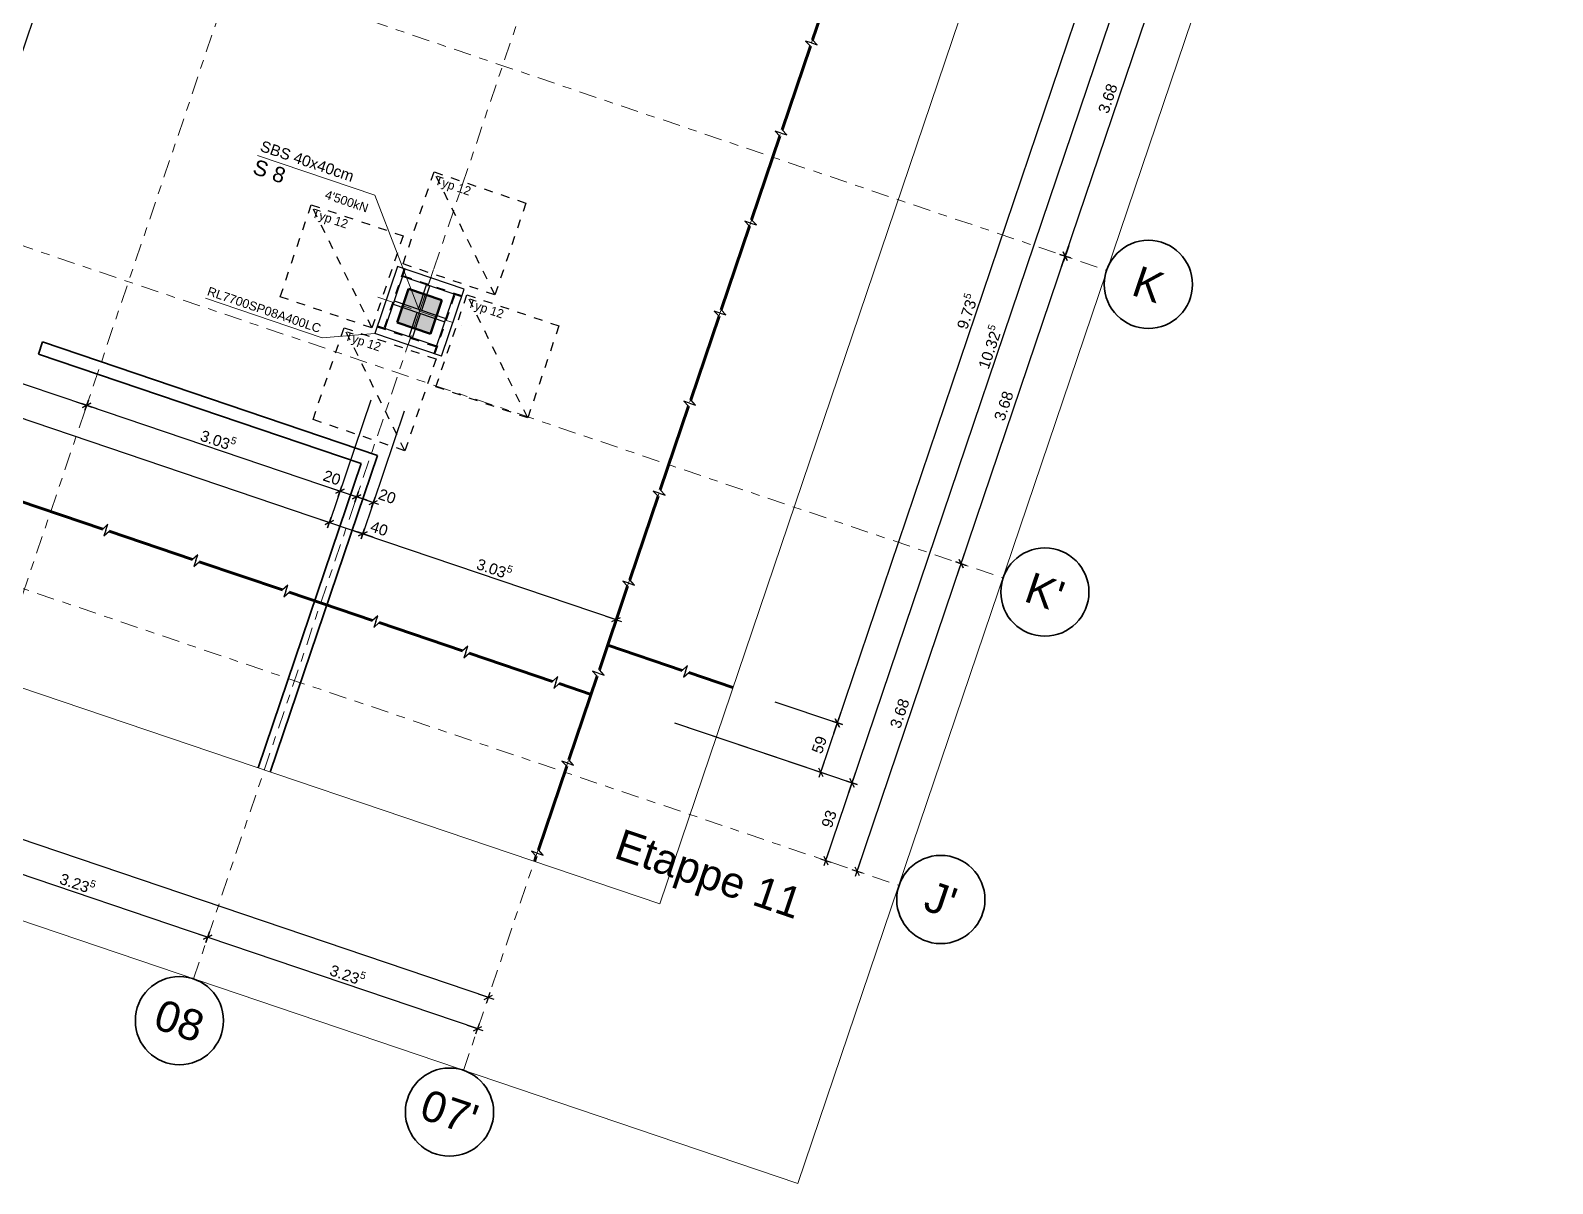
# Model space of a CAD drawing. Header units: metres. Extents: x 2661608 to 2661648.6, y 1209464.3 to 1209501.1.
# Drawn here: x 2661631.29 to 2661648.55, y 1209464.29 to 1209477.36 of the extents above; entities that cross this region are included whole.
import ezdxf

# ---------------------------------------------------------------- set-up
doc = ezdxf.new("R2010")
doc.units = ezdxf.units.M
doc.header["$PDMODE"] = 65
for name, pattern in [('AUSGEZOGEN', [0]), ('PHANTOM2_S8', [0.3, 0.2, -0.05, 0, -0.05]), ('VERDECKT2_S2', [0.025, 0, -0.025])]:
    doc.linetypes.add(name, pattern=pattern)
for name, color, linetype, lineweight in [('TB_639', 7, 'AUSGEZOGEN', 25), ('TB_641', 7, 'AUSGEZOGEN', 25), ('TB_643', 7, 'AUSGEZOGEN', 25), ('TB_645', 7, 'AUSGEZOGEN', 25), ('TB_649', 7, 'AUSGEZOGEN', 25), ('TB_650', 7, 'AUSGEZOGEN', 25)]:
    doc.layers.add(name, color=color, linetype=linetype, lineweight=lineweight)
doc.styles.add('ARIAL', font='arial.ttf')
doc.styles.add('MtXpl_Arial', font='arial.ttf')
doc.dimstyles.new('DIMSTYLE_3', dxfattribs={"dimtxt": 0.125, "dimasz": 0.125, "dimexe": 0, "dimexo": 0, "dimgap": 0.0625, "dimtad": 2, "dimdec": 3, "dimrnd": 0.005, "dimzin": 4, "dimdsep": 46, "dimtxsty": 'ARIAL', "dimblk1": 'ALL_ML_STRICH', "dimblk2": 'ALL_ML_STRICH', "dimsah": 1, "dimcen": 0, "dimclrd": 7, "dimclre": 7, "dimclrt": 7, "dimazin": 3, "dimtfac": 1, "dimtdec": 0, "dimtix": 1, "dimtmove": 2, "dimatfit": 3, "dimfxl": 0, "dimlwd": 0, "dimlwe": 25})
doc.dimstyles.new('DIMSTYLE_5', dxfattribs={"dimtxt": 0.125, "dimasz": 0.125, "dimexe": 0, "dimexo": 0, "dimgap": 0.0625, "dimtad": 2, "dimdec": 1, "dimlfac": 100, "dimrnd": 0.5, "dimzin": 4, "dimdsep": 46, "dimtxsty": 'ARIAL', "dimblk1": 'ALL_ML_STRICH', "dimblk2": 'ALL_ML_STRICH', "dimsah": 1, "dimcen": 0, "dimclrd": 7, "dimclre": 7, "dimclrt": 7, "dimazin": 3, "dimtfac": 1, "dimtdec": 0, "dimtix": 1, "dimtmove": 2, "dimatfit": 3, "dimfxl": 0, "dimtvp": 1.2, "dimlwd": 0, "dimlwe": 25})
doc.dimstyles.new('DIMSTYLE_7', dxfattribs={"dimtxt": 0.125, "dimasz": 0.125, "dimexe": 0, "dimexo": 0, "dimgap": 0.0625, "dimtad": 2, "dimrnd": 0.005, "dimzin": 4, "dimdsep": 46, "dimtxsty": 'ARIAL', "dimblk1": 'ALL_ML_STRICH', "dimblk2": 'ALL_ML_STRICH', "dimsah": 1, "dimcen": 0, "dimclrd": 7, "dimclre": 7, "dimclrt": 7, "dimazin": 3, "dimtfac": 1, "dimtdec": 0, "dimtix": 1, "dimtmove": 2, "dimatfit": 3, "dimfxl": 0, "dimlwd": 0, "dimlwe": 25})
doc.dimstyles.new('DIMSTYLE_9', dxfattribs={"dimtxt": 0.125, "dimasz": 0.125, "dimexe": 0, "dimexo": 0, "dimgap": 0.0625, "dimtad": 2, "dimdec": 1, "dimlfac": 100, "dimrnd": 0.5, "dimzin": 4, "dimdsep": 46, "dimtxsty": 'ARIAL', "dimblk1": 'ALL_ML_STRICH', "dimblk2": 'ALL_ML_STRICH', "dimsah": 1, "dimcen": 0, "dimclrd": 7, "dimclre": 7, "dimclrt": 7, "dimazin": 3, "dimtfac": 1, "dimtdec": 0, "dimtix": 1, "dimtmove": 2, "dimatfit": 3, "dimfxl": 0, "dimlwd": 0, "dimlwe": 25})

# ---------------------------------------------------------------- blocks, each defined once
blk = doc.blocks.new('COMPLEXOBJECT_1')
at = {"layer": 'TB_645', "color": 7, "linetype": 'VERDECKT2_S2', "lineweight": 25, "transparency": 33554687}
for p, q in [((2661635.514, 1209474.718), (2661635.866, 1209475.76)), ((2661635.866, 1209475.76), (2661636.908, 1209475.407)), ((2661636.556, 1209474.365), (2661635.866, 1209475.76)), ((2661634.121, 1209474.345), (2661634.473, 1209475.387)), ((2661634.473, 1209475.387), (2661635.515, 1209475.034)), ((2661635.162, 1209473.992), (2661634.473, 1209475.387)), ((2661636.908, 1209475.407), (2661636.556, 1209474.365)), ((2661635.515, 1209475.034), (2661635.162, 1209473.992)), ((2661635.526, 1209474.661), (2661635.297, 1209473.984)), ((2661636.182, 1209474.355), (2661635.505, 1209474.584)), ((2661636.556, 1209474.365), (2661635.514, 1209474.718)), ((2661635.162, 1209473.992), (2661634.121, 1209474.345)), ((2661635.876, 1209473.698), (2661636.105, 1209474.375)), ((2661635.887, 1209473.325), (2661636.239, 1209474.367)), ((2661636.239, 1209474.367), (2661637.281, 1209474.014)), ((2661636.928, 1209472.972), (2661636.239, 1209474.367)), ((2661634.493, 1209472.952), (2661634.846, 1209473.994)), ((2661634.846, 1209473.994), (2661635.888, 1209473.641)), ((2661635.535, 1209472.599), (2661634.846, 1209473.994)), ((2661635.219, 1209474.005), (2661635.897, 1209473.776)), ((2661637.281, 1209474.014), (2661636.928, 1209472.972)), ((2661635.888, 1209473.641), (2661635.535, 1209472.599)), ((2661636.928, 1209472.972), (2661635.887, 1209473.325)), ((2661635.535, 1209472.599), (2661634.493, 1209472.952))]:
    blk.add_line(p, q, dxfattribs=at)
at = {"layer": 'TB_645', "color": 7, "linetype": 'AUSGEZOGEN', "lineweight": 25, "transparency": 33554687}
for p, q in [((2661635.45, 1209474.687), (2661635.194, 1209473.929)), ((2661635.536, 1209474.658), (2661635.308, 1209473.985)), ((2661636.208, 1209474.43), (2661635.45, 1209474.687)), ((2661636.179, 1209474.345), (2661635.507, 1209474.573)), ((2661635.688, 1209474.205), (2661635.781, 1209474.48)), ((2661635.726, 1209474.192), (2661635.819, 1209474.467)), ((2661635.951, 1209473.673), (2661636.208, 1209474.43)), ((2661635.401, 1209474.26), (2661635.988, 1209474.061)), ((2661635.414, 1209474.298), (2661636.001, 1209474.099)), ((2661635.866, 1209473.701), (2661636.094, 1209474.374)), ((2661635.583, 1209473.892), (2661635.676, 1209474.167)), ((2661635.62, 1209473.88), (2661635.713, 1209474.154)), ((2661635.951, 1209473.673), (2661635.194, 1209473.929)), ((2661635.223, 1209474.014), (2661635.895, 1209473.787))]:
    blk.add_line(p, q, dxfattribs=at)
at = {"layer": 'TB_645', "color": 7, "linetype": 'AUSGEZOGEN', "lineweight": 18, "transparency": 33554687}
for p, q in [((2661633.272, 1209474.33), (2661634.597, 1209473.881)), ((2661634.597, 1209473.881), (2661635.194, 1209473.929))]:
    blk.add_line(p, q, dxfattribs=at)
at = {"layer": 'TB_645', "color": 7, "linetype": 'AUSGEZOGEN', "lineweight": 25, "transparency": 33554687, "char_height": 0.1, "attachment_point": 7, "style": 'ARIAL'}
for s, insert, width, rotation in [('\\W0.98;Typ 12', (2661635.857, 1209475.595), 0.47747, 341.2953), ('\\W0.98;Typ 12', (2661634.463, 1209475.222), 0.47747, 341.2953), ('\\W1.01;RL7700SP08A400LC', (2661633.284, 1209474.365), 1.39534, 341.2952), ('\\W0.98;Typ 12', (2661636.23, 1209474.202), 0.47747, 341.2953), ('\\W0.98;Typ 12', (2661634.836, 1209473.829), 0.47747, 341.2953)]:
    blk.add_mtext(s, dxfattribs=dict(at, insert=insert, width=width, rotation=rotation))
blk = doc.blocks.new('ALL_ML_STRICH')
at = {"color": 0, "linetype": 'ByBlock', "lineweight": -2}
for p, q in [((-1, 0), (0.5, 0)), ((-0.3, -0.3), (0.3, 0.3)), ((0, -0.5), (0, 0.5))]:
    blk.add_line(p, q, dxfattribs=at)
blk = doc.blocks.new('*D19')
at = {"layer": 'DEFPOINTS', "color": 7, "linetype": 'AUSGEZOGEN', "lineweight": 25, "transparency": 16777216}
for p in [(2661630.344, 1209468.439), (2661630.236, 1209468.122), (2661633.509, 1209467.707)]:
    blk.add_point(p, dxfattribs=at)
at = {"layer": 'TB_649', "color": 7, "linetype": 'AUSGEZOGEN', "lineweight": -2, "transparency": 16777216}
for p, q in [((2661630.236, 1209468.122), (2661630.236, 1209468.122)), ((2661630.236, 1209468.122), (2661633.299, 1209467.085)), ((2661633.299, 1209467.085), (2661633.299, 1209467.085))]:
    blk.add_line(p, q, dxfattribs=at)
at = {"layer": 'TB_649', "color": 7, "linetype": 'AUSGEZOGEN', "lineweight": 25, "transparency": 16777216, "xscale": 0.125, "yscale": 0.125, "zscale": 0.125}
for p, rotation in [((2661630.236, 1209468.122), 161.2952432351559), ((2661633.299, 1209467.085), 341.295243235156)]:
    blk.add_blockref('ALL_ML_STRICH', p, dxfattribs=dict(at, rotation=rotation))
at = {"layer": 'TB_649', "color": 7, "linetype": 'AUSGEZOGEN', "lineweight": 25, "transparency": 16777216, "insert": (2661631.825, 1209467.705), "char_height": 0.125, "width": 0.625, "attachment_point": 5, "rotation": 341.2952, "style": 'ARIAL'}
blk.add_mtext('\\A1;{\\A1;{3.23\\H0.082500;\\S5^ ;}}', dxfattribs=at)
blk = doc.blocks.new('*D20')
at = {"layer": 'DEFPOINTS', "color": 7, "linetype": 'AUSGEZOGEN', "lineweight": 25, "transparency": 16777216}
for p in [(2661633.509, 1209467.707), (2661633.299, 1209467.085), (2661636.513, 1209466.496)]:
    blk.add_point(p, dxfattribs=at)
at = {"layer": 'TB_649', "color": 7, "linetype": 'AUSGEZOGEN', "lineweight": -2, "transparency": 16777216}
for p, q in [((2661633.299, 1209467.085), (2661633.299, 1209467.085)), ((2661633.299, 1209467.085), (2661636.361, 1209466.048)), ((2661636.361, 1209466.048), (2661636.361, 1209466.048))]:
    blk.add_line(p, q, dxfattribs=at)
at = {"layer": 'TB_649', "color": 7, "linetype": 'AUSGEZOGEN', "lineweight": 25, "transparency": 16777216, "xscale": 0.125, "yscale": 0.125, "zscale": 0.125}
for p, rotation in [((2661633.299, 1209467.085), 161.2952432351559), ((2661636.361, 1209466.048), 341.295243235156)]:
    blk.add_blockref('ALL_ML_STRICH', p, dxfattribs=dict(at, rotation=rotation))
at = {"layer": 'TB_649', "color": 7, "linetype": 'AUSGEZOGEN', "lineweight": 25, "transparency": 16777216, "insert": (2661634.888, 1209466.668), "char_height": 0.125, "width": 0.625, "attachment_point": 5, "rotation": 341.2952, "style": 'ARIAL'}
blk.add_mtext('\\A1;{\\A1;{3.23\\H0.082500;\\S5^ ;}}', dxfattribs=at)
blk = doc.blocks.new('*D22')
at = {"layer": 'DEFPOINTS', "color": 7, "linetype": 'AUSGEZOGEN', "lineweight": 25, "transparency": 16777216}
for p in [(2661612.629, 1209476.445), (2661612.032, 1209474.682), (2661637.18, 1209468.461)]:
    blk.add_point(p, dxfattribs=at)
at = {"layer": 'TB_649', "color": 7, "linetype": 'AUSGEZOGEN', "lineweight": -2, "transparency": 16777216}
for p, q in [((2661612.393, 1209475.747), (2661612.032, 1209474.682)), ((2661612.032, 1209474.682), (2661636.483, 1209466.403)), ((2661636.483, 1209466.403), (2661636.483, 1209466.403))]:
    blk.add_line(p, q, dxfattribs=at)
at = {"layer": 'TB_649', "color": 7, "linetype": 'AUSGEZOGEN', "lineweight": 25, "transparency": 16777216, "xscale": 0.125, "yscale": 0.125, "zscale": 0.125}
for p, rotation in [((2661612.032, 1209474.682), 161.2952431311741), ((2661636.483, 1209466.403), 341.2952431311741)]:
    blk.add_blockref('ALL_ML_STRICH', p, dxfattribs=dict(at, rotation=rotation))
at = {"layer": 'TB_649', "color": 7, "linetype": 'AUSGEZOGEN', "lineweight": 25, "transparency": 16777216, "insert": (2661624.31, 1209470.645), "char_height": 0.125, "width": 0.75, "attachment_point": 5, "rotation": 341.2952, "style": 'ARIAL'}
blk.add_mtext('\\A1;{\\A1;{25.81\\H0.082500;\\S5^ ;}}', dxfattribs=at)
blk = doc.blocks.new('*D30')
at = {"layer": 'DEFPOINTS', "color": 7, "linetype": 'AUSGEZOGEN', "lineweight": 25, "transparency": 16777216}
for p in [(2661626.638, 1209477.037), (2661625.991, 1209475.124), (2661631.907, 1209473.058)]:
    blk.add_point(p, dxfattribs=at)
at = {"layer": 'TB_649', "color": 7, "linetype": 'AUSGEZOGEN', "lineweight": -2, "transparency": 16777216}
for p, q in [((2661625.991, 1209475.124), (2661625.991, 1209475.124)), ((2661625.991, 1209475.124), (2661631.926, 1209473.114)), ((2661631.926, 1209473.114), (2661631.926, 1209473.114))]:
    blk.add_line(p, q, dxfattribs=at)
at = {"layer": 'TB_649', "color": 7, "linetype": 'AUSGEZOGEN', "lineweight": 25, "transparency": 16777216, "xscale": 0.125, "yscale": 0.125, "zscale": 0.125}
for p, rotation in [((2661625.991, 1209475.124), 161.2952432383827), ((2661631.926, 1209473.114), 341.2952432383828)]:
    blk.add_blockref('ALL_ML_STRICH', p, dxfattribs=dict(at, rotation=rotation))
at = {"layer": 'TB_649', "color": 7, "linetype": 'AUSGEZOGEN', "lineweight": 25, "transparency": 16777216, "insert": (2661629.016, 1209474.22), "char_height": 0.125, "width": 0.625, "attachment_point": 5, "rotation": 341.2952, "style": 'ARIAL'}
blk.add_mtext('\\A1;{\\A1;{6.26\\H0.082500;\\S5^ ;}}', dxfattribs=at)
blk = doc.blocks.new('*D31')
at = {"layer": 'DEFPOINTS', "color": 7, "linetype": 'AUSGEZOGEN', "lineweight": 25, "transparency": 16777216}
for p in [(2661635.447, 1209474.054), (2661631.907, 1209473.058), (2661631.926, 1209473.114)]:
    blk.add_point(p, dxfattribs=at)
at = {"layer": 'TB_649', "color": 7, "linetype": 'AUSGEZOGEN', "lineweight": -2, "transparency": 16777216}
for p, q in [((2661631.926, 1209473.114), (2661631.926, 1209473.114)), ((2661631.926, 1209473.114), (2661634.8, 1209472.141)), ((2661634.8, 1209472.141), (2661634.8, 1209472.141))]:
    blk.add_line(p, q, dxfattribs=at)
at = {"layer": 'TB_649', "color": 7, "linetype": 'AUSGEZOGEN', "lineweight": 25, "transparency": 16777216, "xscale": 0.125, "yscale": 0.125, "zscale": 0.125}
for p, rotation in [((2661631.926, 1209473.114), 161.2952432383827), ((2661634.8, 1209472.141), 341.2952432383828)]:
    blk.add_blockref('ALL_ML_STRICH', p, dxfattribs=dict(at, rotation=rotation))
at = {"layer": 'TB_649', "color": 7, "linetype": 'AUSGEZOGEN', "lineweight": 25, "transparency": 16777216, "insert": (2661633.42, 1209472.729), "char_height": 0.125, "width": 0.625, "attachment_point": 5, "rotation": 341.2952, "style": 'ARIAL'}
blk.add_mtext('\\A1;{\\A1;{3.03\\H0.082500;\\S5^ ;}}', dxfattribs=at)
blk = doc.blocks.new('*D32')
at = {"layer": 'DEFPOINTS', "color": 7, "linetype": 'AUSGEZOGEN', "lineweight": 25, "transparency": 16777216}
for p in [(2661635.447, 1209474.054), (2661635.271, 1209472.911), (2661634.8, 1209472.141)]:
    blk.add_point(p, dxfattribs=at)
at = {"layer": 'TB_649', "color": 7, "linetype": 'AUSGEZOGEN', "lineweight": -2, "transparency": 16777216}
for p, q in [((2661634.8, 1209472.141), (2661634.8, 1209472.141)), ((2661634.8, 1209472.141), (2661634.989, 1209472.077)), ((2661634.989, 1209472.077), (2661634.989, 1209472.077))]:
    blk.add_line(p, q, dxfattribs=at)
at = {"layer": 'TB_649', "color": 7, "linetype": 'AUSGEZOGEN', "lineweight": 25, "transparency": 16777216, "xscale": 0.125, "yscale": 0.125, "zscale": 0.125}
for p, rotation in [((2661634.8, 1209472.141), 161.2952432383827), ((2661634.989, 1209472.077), 341.2952432383828)]:
    blk.add_blockref('ALL_ML_STRICH', p, dxfattribs=dict(at, rotation=rotation))
at = {"layer": 'TB_649', "color": 7, "linetype": 'AUSGEZOGEN', "lineweight": 25, "transparency": 16777216, "insert": (2661634.708, 1209472.293), "char_height": 0.125, "width": 0.5, "attachment_point": 5, "rotation": 341.2952, "style": 'ARIAL'}
blk.add_mtext('\\A1;{\\A1;{20\\H0.082500;\\S^ ;}}', dxfattribs=at)
blk = doc.blocks.new('*D33')
at = {"layer": 'DEFPOINTS', "color": 7, "linetype": 'AUSGEZOGEN', "lineweight": 25, "transparency": 16777216}
for p in [(2661635.826, 1209473.926), (2661635.271, 1209472.911), (2661634.989, 1209472.077)]:
    blk.add_point(p, dxfattribs=at)
at = {"layer": 'TB_649', "color": 7, "linetype": 'AUSGEZOGEN', "lineweight": -2, "transparency": 16777216}
for p, q in [((2661634.989, 1209472.077), (2661634.989, 1209472.077)), ((2661634.989, 1209472.077), (2661635.178, 1209472.013)), ((2661635.178, 1209472.013), (2661635.178, 1209472.013))]:
    blk.add_line(p, q, dxfattribs=at)
at = {"layer": 'TB_649', "color": 7, "linetype": 'AUSGEZOGEN', "lineweight": 25, "transparency": 16777216, "xscale": 0.125, "yscale": 0.125, "zscale": 0.125}
for p, rotation in [((2661634.989, 1209472.077), 161.2952432383827), ((2661635.178, 1209472.013), 341.2952432383828)]:
    blk.add_blockref('ALL_ML_STRICH', p, dxfattribs=dict(at, rotation=rotation))
at = {"layer": 'TB_649', "color": 7, "linetype": 'AUSGEZOGEN', "lineweight": 25, "transparency": 16777216, "insert": (2661635.334, 1209472.082), "char_height": 0.125, "width": 0.5, "attachment_point": 5, "rotation": 341.2952, "style": 'ARIAL'}
blk.add_mtext('\\A1;{\\A1;{20\\H0.082500;\\S^ ;}}', dxfattribs=at)
blk = doc.blocks.new('*D68')
at = {"layer": 'DEFPOINTS', "color": 7, "linetype": 'AUSGEZOGEN', "lineweight": 25, "transparency": 16777216}
for p in [(2661641.128, 1209471.561), (2661640.663, 1209467.833), (2661640.672, 1209467.83)]:
    blk.add_point(p, dxfattribs=at)
at = {"layer": 'TB_649', "color": 7, "linetype": 'AUSGEZOGEN', "lineweight": -2, "transparency": 16777216}
for p, q in [((2661640.663, 1209467.833), (2661641.843, 1209471.319)), ((2661641.843, 1209471.319), (2661641.843, 1209471.319)), ((2661640.663, 1209467.833), (2661640.663, 1209467.833))]:
    blk.add_line(p, q, dxfattribs=at)
at = {"layer": 'TB_649', "color": 7, "linetype": 'AUSGEZOGEN', "lineweight": 25, "transparency": 16777216, "xscale": 0.125, "yscale": 0.125, "zscale": 0.125}
for p, rotation in [((2661641.843, 1209471.319), 71.29524323076089), ((2661640.663, 1209467.833), 251.2952432307609)]:
    blk.add_blockref('ALL_ML_STRICH', p, dxfattribs=dict(at, rotation=rotation))
at = {"layer": 'TB_649', "color": 7, "linetype": 'AUSGEZOGEN', "lineweight": 25, "transparency": 16777216, "insert": (2661641.147, 1209469.621), "char_height": 0.125, "width": 0.5, "attachment_point": 5, "rotation": 71.2952, "style": 'ARIAL'}
blk.add_mtext('\\A1;{\\A1;{3.68\\H0.082500;\\S^ ;}}', dxfattribs=at)
blk = doc.blocks.new('*D69')
at = {"layer": 'DEFPOINTS', "color": 7, "linetype": 'AUSGEZOGEN', "lineweight": 25, "transparency": 16777216}
for p in [(2661642.688, 1209474.918), (2661641.128, 1209471.561), (2661641.843, 1209471.319)]:
    blk.add_point(p, dxfattribs=at)
at = {"layer": 'TB_649', "color": 7, "linetype": 'AUSGEZOGEN', "lineweight": -2, "transparency": 16777216}
for p, q in [((2661641.843, 1209471.319), (2661643.023, 1209474.805)), ((2661643.023, 1209474.805), (2661643.023, 1209474.805)), ((2661641.843, 1209471.319), (2661641.843, 1209471.319))]:
    blk.add_line(p, q, dxfattribs=at)
at = {"layer": 'TB_649', "color": 7, "linetype": 'AUSGEZOGEN', "lineweight": 25, "transparency": 16777216, "xscale": 0.125, "yscale": 0.125, "zscale": 0.125}
for p, rotation in [((2661643.023, 1209474.805), 71.29524323076089), ((2661641.843, 1209471.319), 251.2952432307609)]:
    blk.add_blockref('ALL_ML_STRICH', p, dxfattribs=dict(at, rotation=rotation))
at = {"layer": 'TB_649', "color": 7, "linetype": 'AUSGEZOGEN', "lineweight": 25, "transparency": 16777216, "insert": (2661642.327, 1209473.107), "char_height": 0.125, "width": 0.5, "attachment_point": 5, "rotation": 71.2952, "style": 'ARIAL'}
blk.add_mtext('\\A1;{\\A1;{3.68\\H0.082500;\\S^ ;}}', dxfattribs=at)
blk = doc.blocks.new('*D70')
at = {"layer": 'DEFPOINTS', "color": 7, "linetype": 'AUSGEZOGEN', "lineweight": 25, "transparency": 16777216}
for p in [(2661644.454, 1209478.205), (2661642.688, 1209474.918), (2661643.023, 1209474.805)]:
    blk.add_point(p, dxfattribs=at)
at = {"layer": 'TB_649', "color": 7, "linetype": 'AUSGEZOGEN', "lineweight": -2, "transparency": 16777216}
for p, q in [((2661643.023, 1209474.805), (2661644.203, 1209478.29)), ((2661644.203, 1209478.29), (2661644.203, 1209478.29)), ((2661643.023, 1209474.805), (2661643.023, 1209474.805))]:
    blk.add_line(p, q, dxfattribs=at)
at = {"layer": 'TB_649', "color": 7, "linetype": 'AUSGEZOGEN', "lineweight": 25, "transparency": 16777216, "xscale": 0.125, "yscale": 0.125, "zscale": 0.125}
for p, rotation in [((2661644.203, 1209478.29), 71.29524323076089), ((2661643.023, 1209474.805), 251.2952432307609)]:
    blk.add_blockref('ALL_ML_STRICH', p, dxfattribs=dict(at, rotation=rotation))
at = {"layer": 'TB_649', "color": 7, "linetype": 'AUSGEZOGEN', "lineweight": 25, "transparency": 16777216, "insert": (2661643.507, 1209476.593), "char_height": 0.125, "width": 0.5, "attachment_point": 5, "rotation": 71.2952, "style": 'ARIAL'}
blk.add_mtext('\\A1;{\\A1;{3.68\\H0.082500;\\S^ ;}}', dxfattribs=at)
blk = doc.blocks.new('*D74')
at = {"layer": 'DEFPOINTS', "color": 7, "linetype": 'AUSGEZOGEN', "lineweight": 25, "transparency": 16777216}
for p in [(2661637.646, 1209469.837), (2661637.863, 1209468.781), (2661640.308, 1209467.954)]:
    blk.add_point(p, dxfattribs=at)
at = {"layer": 'TB_649', "color": 7, "linetype": 'AUSGEZOGEN', "lineweight": -2, "transparency": 16777216}
for p, q in [((2661638.593, 1209469.516), (2661640.606, 1209468.834)), ((2661640.308, 1209467.954), (2661640.606, 1209468.834)), ((2661640.308, 1209467.954), (2661640.308, 1209467.954))]:
    blk.add_line(p, q, dxfattribs=at)
at = {"layer": 'TB_649', "color": 7, "linetype": 'AUSGEZOGEN', "lineweight": 25, "transparency": 16777216, "xscale": 0.125, "yscale": 0.125, "zscale": 0.125}
for p, rotation in [((2661640.606, 1209468.834), 71.29524324225345), ((2661640.308, 1209467.954), 251.2952432422534)]:
    blk.add_blockref('ALL_ML_STRICH', p, dxfattribs=dict(at, rotation=rotation))
at = {"layer": 'TB_649', "color": 7, "linetype": 'AUSGEZOGEN', "lineweight": 25, "transparency": 16777216, "insert": (2661640.346, 1209468.425), "char_height": 0.125, "width": 0.5, "attachment_point": 5, "rotation": 71.2952, "style": 'ARIAL'}
blk.add_mtext('\\A1;{\\A1;{93\\H0.082500;\\S^ ;}}', dxfattribs=at)
blk = doc.blocks.new('*D75')
at = {"layer": 'DEFPOINTS', "color": 7, "linetype": 'AUSGEZOGEN', "lineweight": 25, "transparency": 16777216}
for p in [(2661640.957, 1209479.616), (2661637.646, 1209469.837), (2661640.606, 1209468.834)]:
    blk.add_point(p, dxfattribs=at)
at = {"layer": 'TB_649', "color": 7, "linetype": 'AUSGEZOGEN', "lineweight": -2, "transparency": 16777216}
for p, q in [((2661641.904, 1209479.296), (2661643.917, 1209478.614)), ((2661640.606, 1209468.834), (2661643.917, 1209478.614)), ((2661638.593, 1209469.516), (2661640.606, 1209468.834))]:
    blk.add_line(p, q, dxfattribs=at)
at = {"layer": 'TB_649', "color": 7, "linetype": 'AUSGEZOGEN', "lineweight": 25, "transparency": 16777216, "xscale": 0.125, "yscale": 0.125, "zscale": 0.125}
for p, rotation in [((2661643.917, 1209478.614), 71.29524324225345), ((2661640.606, 1209468.834), 251.2952432422534)]:
    blk.add_blockref('ALL_ML_STRICH', p, dxfattribs=dict(at, rotation=rotation))
at = {"layer": 'TB_649', "color": 7, "linetype": 'AUSGEZOGEN', "lineweight": 25, "transparency": 16777216, "insert": (2661642.158, 1209473.777), "char_height": 0.125, "width": 0.75, "attachment_point": 5, "rotation": 71.2952, "style": 'ARIAL'}
blk.add_mtext('\\A1;{\\A1;{10.32\\H0.082500;\\S5^ ;}}', dxfattribs=at)
blk = doc.blocks.new('*D77')
at = {"layer": 'DEFPOINTS', "color": 7, "linetype": 'AUSGEZOGEN', "lineweight": 25, "transparency": 16777216}
for p in [(2661636.808, 1209470.12), (2661639.256, 1209469.914), (2661640.251, 1209468.955)]:
    blk.add_point(p, dxfattribs=at)
at = {"layer": 'TB_649', "color": 7, "linetype": 'AUSGEZOGEN', "lineweight": -2, "transparency": 16777216}
for p, q in [((2661639.729, 1209469.754), (2661640.44, 1209469.514)), ((2661638.593, 1209469.516), (2661640.251, 1209468.955)), ((2661640.251, 1209468.955), (2661640.44, 1209469.514))]:
    blk.add_line(p, q, dxfattribs=at)
at = {"layer": 'TB_649', "color": 7, "linetype": 'AUSGEZOGEN', "lineweight": 25, "transparency": 16777216, "xscale": 0.125, "yscale": 0.125, "zscale": 0.125}
for p, rotation in [((2661640.44, 1209469.514), 71.29524323168143), ((2661640.251, 1209468.955), 251.2952432316814)]:
    blk.add_blockref('ALL_ML_STRICH', p, dxfattribs=dict(at, rotation=rotation))
at = {"layer": 'TB_649', "color": 7, "linetype": 'AUSGEZOGEN', "lineweight": 25, "transparency": 16777216, "insert": (2661640.235, 1209469.265), "char_height": 0.125, "width": 0.5, "attachment_point": 5, "rotation": 71.2952, "style": 'ARIAL'}
blk.add_mtext('\\A1;{\\A1;{59\\H0.082500;\\S^ ;}}', dxfattribs=at)
blk = doc.blocks.new('*D78')
at = {"layer": 'DEFPOINTS', "color": 7, "linetype": 'AUSGEZOGEN', "lineweight": 25, "transparency": 16777216}
for p in [(2661640.957, 1209479.616), (2661639.256, 1209469.914), (2661640.44, 1209469.514)]:
    blk.add_point(p, dxfattribs=at)
at = {"layer": 'TB_649', "color": 7, "linetype": 'AUSGEZOGEN', "lineweight": -2, "transparency": 16777216}
for p, q in [((2661641.904, 1209479.296), (2661643.562, 1209478.734)), ((2661640.44, 1209469.514), (2661643.562, 1209478.734)), ((2661639.729, 1209469.754), (2661640.44, 1209469.514))]:
    blk.add_line(p, q, dxfattribs=at)
at = {"layer": 'TB_649', "color": 7, "linetype": 'AUSGEZOGEN', "lineweight": 25, "transparency": 16777216, "xscale": 0.125, "yscale": 0.125, "zscale": 0.125}
for p, rotation in [((2661643.562, 1209478.734), 71.29524323168143), ((2661640.44, 1209469.514), 251.2952432316814)]:
    blk.add_blockref('ALL_ML_STRICH', p, dxfattribs=dict(at, rotation=rotation))
at = {"layer": 'TB_649', "color": 7, "linetype": 'AUSGEZOGEN', "lineweight": 25, "transparency": 16777216, "insert": (2661641.899, 1209474.181), "char_height": 0.125, "width": 0.625, "attachment_point": 5, "rotation": 71.2952, "style": 'ARIAL'}
blk.add_mtext('\\A1;{\\A1;{9.73\\H0.082500;\\S5^ ;}}', dxfattribs=at)
blk = doc.blocks.new('*D124')
at = {"layer": 'DEFPOINTS', "color": 7, "linetype": 'AUSGEZOGEN', "lineweight": 25, "transparency": 16777216}
for p in [(2661630.933, 1209478.898), (2661626.767, 1209477.416), (2661630.475, 1209476.16)]:
    blk.add_point(p, dxfattribs=at)
at = {"layer": 'TB_649', "color": 7, "linetype": 'AUSGEZOGEN', "lineweight": -2, "transparency": 16777216}
for p, q in [((2661630.475, 1209476.16), (2661631.354, 1209478.755)), ((2661631.354, 1209478.755), (2661631.354, 1209478.755)), ((2661630.475, 1209476.16), (2661630.475, 1209476.16))]:
    blk.add_line(p, q, dxfattribs=at)
at = {"layer": 'TB_649', "color": 7, "linetype": 'AUSGEZOGEN', "lineweight": 25, "transparency": 16777216, "xscale": 0.125, "yscale": 0.125, "zscale": 0.125}
for p, rotation in [((2661631.354, 1209478.755), 71.2952432144279), ((2661630.475, 1209476.16), 251.2952432144279)]:
    blk.add_blockref('ALL_ML_STRICH', p, dxfattribs=dict(at, rotation=rotation))
at = {"layer": 'TB_649', "color": 7, "linetype": 'AUSGEZOGEN', "lineweight": 25, "transparency": 16777216, "insert": (2661630.811, 1209477.503), "char_height": 0.125, "width": 0.5, "attachment_point": 5, "rotation": 71.2952, "style": 'ARIAL'}
blk.add_mtext('\\A1;{\\A1;{2.74\\H0.082500;\\S^ ;}}', dxfattribs=at)
blk = doc.blocks.new('*D130')
at = {"layer": 'DEFPOINTS', "color": 7, "linetype": 'AUSGEZOGEN', "lineweight": 25, "transparency": 16777216}
for p in [(2661626.638, 1209477.037), (2661625.871, 1209474.769), (2661635.447, 1209474.054)]:
    blk.add_point(p, dxfattribs=at)
at = {"layer": 'TB_649', "color": 7, "linetype": 'AUSGEZOGEN', "lineweight": -2, "transparency": 16777216}
for p, q in [((2661626.339, 1209476.152), (2661625.871, 1209474.769)), ((2661625.871, 1209474.769), (2661634.679, 1209471.786)), ((2661635.149, 1209473.174), (2661634.679, 1209471.786))]:
    blk.add_line(p, q, dxfattribs=at)
at = {"layer": 'TB_649', "color": 7, "linetype": 'AUSGEZOGEN', "lineweight": 25, "transparency": 16777216, "xscale": 0.125, "yscale": 0.125, "zscale": 0.125}
for p, rotation in [((2661625.871, 1209474.769), 161.2952431311741), ((2661634.679, 1209471.786), 341.2952431311741)]:
    blk.add_blockref('ALL_ML_STRICH', p, dxfattribs=dict(at, rotation=rotation))
at = {"layer": 'TB_649', "color": 7, "linetype": 'AUSGEZOGEN', "lineweight": 25, "transparency": 16777216, "insert": (2661630.32, 1209473.383), "char_height": 0.125, "width": 0.5, "attachment_point": 5, "rotation": 341.2952, "style": 'ARIAL'}
blk.add_mtext('\\A1;{\\A1;{9.30\\H0.082500;\\S^ ;}}', dxfattribs=at)
blk = doc.blocks.new('*D131')
at = {"layer": 'DEFPOINTS', "color": 7, "linetype": 'AUSGEZOGEN', "lineweight": 25, "transparency": 16777216}
for p in [(2661635.447, 1209474.054), (2661635.826, 1209473.926), (2661634.679, 1209471.786)]:
    blk.add_point(p, dxfattribs=at)
at = {"layer": 'TB_649', "color": 7, "linetype": 'AUSGEZOGEN', "lineweight": -2, "transparency": 16777216}
for p, q in [((2661635.149, 1209473.174), (2661634.679, 1209471.786)), ((2661635.528, 1209473.046), (2661635.058, 1209471.658)), ((2661634.679, 1209471.786), (2661635.058, 1209471.658))]:
    blk.add_line(p, q, dxfattribs=at)
at = {"layer": 'TB_649', "color": 7, "linetype": 'AUSGEZOGEN', "lineweight": 25, "transparency": 16777216, "xscale": 0.125, "yscale": 0.125, "zscale": 0.125}
for p, rotation in [((2661634.679, 1209471.786), 161.2952431311741), ((2661635.058, 1209471.658), 341.2952431311741)]:
    blk.add_blockref('ALL_ML_STRICH', p, dxfattribs=dict(at, rotation=rotation))
at = {"layer": 'TB_649', "color": 7, "linetype": 'AUSGEZOGEN', "lineweight": 25, "transparency": 16777216, "insert": (2661635.244, 1209471.716), "char_height": 0.125, "width": 0.5, "attachment_point": 5, "rotation": 341.2952, "style": 'ARIAL'}
blk.add_mtext('\\A1;{\\A1;{40\\H0.082500;\\S^ ;}}', dxfattribs=at)
blk = doc.blocks.new('*D132')
at = {"layer": 'DEFPOINTS', "color": 7, "linetype": 'AUSGEZOGEN', "lineweight": 25, "transparency": 16777216}
for p in [(2661635.826, 1209473.926), (2661635.058, 1209471.658), (2661637.957, 1209470.76)]:
    blk.add_point(p, dxfattribs=at)
at = {"layer": 'TB_649', "color": 7, "linetype": 'AUSGEZOGEN', "lineweight": -2, "transparency": 16777216}
for p, q in [((2661635.528, 1209473.046), (2661635.058, 1209471.658)), ((2661635.058, 1209471.658), (2661637.931, 1209470.685)), ((2661637.931, 1209470.685), (2661637.931, 1209470.685))]:
    blk.add_line(p, q, dxfattribs=at)
at = {"layer": 'TB_649', "color": 7, "linetype": 'AUSGEZOGEN', "lineweight": 25, "transparency": 16777216, "xscale": 0.125, "yscale": 0.125, "zscale": 0.125}
for p, rotation in [((2661635.058, 1209471.658), 161.2952431311741), ((2661637.931, 1209470.685), 341.2952431311741)]:
    blk.add_blockref('ALL_ML_STRICH', p, dxfattribs=dict(at, rotation=rotation))
at = {"layer": 'TB_649', "color": 7, "linetype": 'AUSGEZOGEN', "lineweight": 25, "transparency": 16777216, "insert": (2661636.552, 1209471.273), "char_height": 0.125, "width": 0.625, "attachment_point": 5, "rotation": 341.2952, "style": 'ARIAL'}
blk.add_mtext('\\A1;{\\A1;{3.03\\H0.082500;\\S5^ ;}}', dxfattribs=at)
blk = doc.blocks.new('*D185')
at = {"layer": 'DEFPOINTS', "color": 7, "linetype": 'AUSGEZOGEN', "lineweight": 25, "transparency": 16777216}
for p in [(2661635.672, 1209484.8), (2661626.767, 1209477.416), (2661630.83, 1209476.04)]:
    blk.add_point(p, dxfattribs=at)
at = {"layer": 'TB_649', "color": 7, "linetype": 'AUSGEZOGEN', "lineweight": -2, "transparency": 16777216}
for p, q in [((2661630.83, 1209476.04), (2661633.989, 1209485.37)), ((2661634.724, 1209485.121), (2661633.989, 1209485.37)), ((2661628.424, 1209476.855), (2661630.83, 1209476.04))]:
    blk.add_line(p, q, dxfattribs=at)
at = {"layer": 'TB_649', "color": 7, "linetype": 'AUSGEZOGEN', "lineweight": 25, "transparency": 16777216, "xscale": 0.125, "yscale": 0.125, "zscale": 0.125}
for p, rotation in [((2661633.989, 1209485.37), 71.29524323118135), ((2661630.83, 1209476.04), 251.2952432311813)]:
    blk.add_blockref('ALL_ML_STRICH', p, dxfattribs=dict(at, rotation=rotation))
at = {"layer": 'TB_649', "color": 7, "linetype": 'AUSGEZOGEN', "lineweight": 25, "transparency": 16777216, "insert": (2661632.304, 1209480.75), "char_height": 0.125, "width": 0.5, "attachment_point": 5, "rotation": 71.2952, "style": 'ARIAL'}
blk.add_mtext('\\A1;{\\A1;{9.85\\H0.082500;\\S^ ;}}', dxfattribs=at)

msp = doc.modelspace()

# ---------------------------------------------------------------- hatches: boundary and pattern name
at = {"layer": 'TB_639', "linetype": 'AUSGEZOGEN', "lineweight": 35, "transparency": 33554687}
msp.add_hatch(color=253, dxfattribs=at).paths.add_polyline_path([(2661635.4473, 1209474.0544), (2661635.8262, 1209473.9261), (2661635.9545, 1209474.305), (2661635.5756, 1209474.4333)])

# ---------------------------------------------------------------- linework, layer by layer
at = {"layer": 'TB_639', "color": 191, "linetype": 'AUSGEZOGEN', "lineweight": 13, "transparency": 33554687}
for p, q in [((2661645.381, 1209488.0056), (2661638.4252, 1209467.4612)), ((2661638.4252, 1209467.4612), (2661611.1321, 1209476.7019))]:
    msp.add_line(p, q, dxfattribs=at)
at = {"layer": 'TB_641', "color": 7, "linetype": 'PHANTOM2_S8', "lineweight": 18, "transparency": 33554687}
for p, q in [((2661635.8612, 1209474.6533), (2661635.5405, 1209473.7061)), ((2661635.2273, 1209474.34), (2661636.1745, 1209474.0193))]:
    msp.add_line(p, q, dxfattribs=at)
at = {"layer": 'TB_641', "color": 7, "linetype": 'AUSGEZOGEN', "lineweight": 50, "transparency": 33554687}
for p, q in [((2661635.5756, 1209474.4333), (2661635.4473, 1209474.0544)), ((2661635.9545, 1209474.305), (2661635.5756, 1209474.4333)), ((2661635.8262, 1209473.9261), (2661635.9545, 1209474.305)), ((2661635.4473, 1209474.0544), (2661635.8262, 1209473.9261))]:
    msp.add_line(p, q, dxfattribs=at)
at = {"layer": 'TB_641', "color": 7, "linetype": 'AUSGEZOGEN', "lineweight": 35, "transparency": 33554687}
for p, q in [((2661631.3797, 1209473.6949), (2661631.4262, 1209473.8322)), ((2661631.4262, 1209473.8322), (2661635.2244, 1209472.5462)), ((2661635.0405, 1209472.4554), (2661631.3797, 1209473.6949)), ((2661634.0089, 1209468.9564), (2661635.2244, 1209472.5462)), ((2661635.0405, 1209472.4554), (2661633.8716, 1209469.0029))]:
    msp.add_line(p, q, dxfattribs=at)
at = {"layer": 'TB_643', "color": 7, "linetype": 'PHANTOM2_S8', "lineweight": 18, "transparency": 33554687}
for p, q in [((2661630.076, 1209467.6486), (2661638.956, 1209493.8761)), ((2661633.1385, 1209466.6117), (2661642.0185, 1209492.8392)), ((2661636.2011, 1209465.5748), (2661645.0811, 1209491.8023)), ((2661611.4676, 1209485.4884), (2661643.4966, 1209474.6442)), ((2661610.2874, 1209482.0027), (2661642.3164, 1209471.1585)), ((2661609.1073, 1209478.5171), (2661641.1363, 1209467.6729)), ((2661633.1385, 1209466.6116), (2661633.1386, 1209466.6117))]:
    msp.add_line(p, q, dxfattribs=at)
at = {"layer": 'TB_643', "color": 191, "linetype": 'AUSGEZOGEN', "lineweight": 13, "transparency": 33554687}
for p, q in [((2661648.5507, 1209489.5718), (2661639.9914, 1209464.2915)), ((2661639.9914, 1209464.2915), (2661607.9624, 1209475.1357))]:
    msp.add_line(p, q, dxfattribs=at)
at = {"layer": 'TB_643', "color": 7, "linetype": 'AUSGEZOGEN', "lineweight": 35, "transparency": 33554687}
for centre in [(2661643.9671, 1209474.4849), (2661642.7931, 1209470.9972), (2661641.613, 1209467.5115), (2661632.9782, 1209466.1381), (2661636.0408, 1209465.1012)]:
    msp.add_circle(centre, 0.5, dxfattribs=at)
at = {"layer": 'TB_649', "color": 7, "linetype": 'AUSGEZOGEN', "lineweight": 18, "transparency": 33554687}
for q in [(2661633.8638, 1209475.9467), (2661635.7009, 1209474.1797)]:
    msp.add_line((2661635.1927, 1209475.4968), q, dxfattribs=at)
at = {"layer": 'TB_650', "color": 1, "linetype": 'AUSGEZOGEN', "lineweight": 70, "transparency": 33554687}
for p, q in [((2661640.1586, 1209477.2582), (2661640.4793, 1209478.2054)), ((2661639.8131, 1209476.2378), (2661640.1338, 1209477.185)), ((2661639.4676, 1209475.2174), (2661639.7883, 1209476.1646)), ((2661639.1221, 1209474.1971), (2661639.4428, 1209475.1442)), ((2661638.7767, 1209473.1767), (2661639.0974, 1209474.1239)), ((2661638.4312, 1209472.1563), (2661638.7519, 1209473.1035)), ((2661631.1607, 1209472.0323), (2661632.1078, 1209471.7116)), ((2661638.0857, 1209471.1359), (2661638.4064, 1209472.0831)), ((2661632.181, 1209471.6868), (2661633.1282, 1209471.3661)), ((2661633.2014, 1209471.3413), (2661634.1486, 1209471.0206)), ((2661634.2218, 1209470.9958), (2661635.169, 1209470.6751)), ((2661637.7403, 1209470.1156), (2661638.0609, 1209471.0627)), ((2661635.2422, 1209470.6504), (2661636.1893, 1209470.3297)), ((2661636.2625, 1209470.3049), (2661637.2097, 1209469.9842)), ((2661637.835, 1209470.3954), (2661638.6806, 1209470.1091)), ((2661637.2829, 1209469.9594), (2661637.6458, 1209469.8366)), ((2661637.3948, 1209469.0952), (2661637.7155, 1209470.0424)), ((2661638.7538, 1209470.0843), (2661639.2558, 1209469.9144)), ((2661637.0493, 1209468.0748), (2661637.37, 1209469.022)), ((2661637.0044, 1209467.9422), (2661637.0245, 1209468.0016))]:
    msp.add_line(p, q, dxfattribs=at)
at = {"layer": 'TB_650', "color": 1, "linetype": 'AUSGEZOGEN', "lineweight": 25, "transparency": 33554687}
for p, q in [((2661640.1462, 1209477.2216), (2661640.0799, 1209477.244)), ((2661640.0799, 1209477.244), (2661640.1338, 1209477.185)), ((2661640.1462, 1209477.2216), (2661640.2125, 1209477.1991)), ((2661640.2125, 1209477.1991), (2661640.1586, 1209477.2582)), ((2661639.8007, 1209476.2012), (2661639.7344, 1209476.2237)), ((2661639.7344, 1209476.2237), (2661639.7883, 1209476.1646)), ((2661639.8007, 1209476.2012), (2661639.867, 1209476.1788)), ((2661639.867, 1209476.1788), (2661639.8131, 1209476.2378)), ((2661639.4552, 1209475.1808), (2661639.3889, 1209475.2033)), ((2661639.3889, 1209475.2033), (2661639.4428, 1209475.1442)), ((2661639.4552, 1209475.1808), (2661639.5215, 1209475.1584)), ((2661639.5215, 1209475.1584), (2661639.4676, 1209475.2174)), ((2661639.1098, 1209474.1605), (2661639.0435, 1209474.1829)), ((2661639.0435, 1209474.1829), (2661639.0974, 1209474.1239)), ((2661639.1098, 1209474.1605), (2661639.1761, 1209474.138)), ((2661639.1761, 1209474.138), (2661639.1221, 1209474.1971)), ((2661638.7643, 1209473.1401), (2661638.698, 1209473.1625)), ((2661638.698, 1209473.1625), (2661638.7519, 1209473.1035)), ((2661638.7643, 1209473.1401), (2661638.8306, 1209473.1176)), ((2661638.8306, 1209473.1176), (2661638.7767, 1209473.1767)), ((2661638.4188, 1209472.1197), (2661638.3525, 1209472.1422)), ((2661638.3525, 1209472.1422), (2661638.4064, 1209472.0831)), ((2661638.4188, 1209472.1197), (2661638.4851, 1209472.0973)), ((2661638.4851, 1209472.0973), (2661638.4312, 1209472.1563)), ((2661632.1669, 1209471.7655), (2661632.1078, 1209471.7116)), ((2661632.1444, 1209471.6992), (2661632.122, 1209471.6329)), ((2661632.122, 1209471.6329), (2661632.181, 1209471.6868)), ((2661632.1444, 1209471.6992), (2661632.1669, 1209471.7655)), ((2661633.1873, 1209471.42), (2661633.1282, 1209471.3661)), ((2661633.1648, 1209471.3537), (2661633.1424, 1209471.2874)), ((2661633.1424, 1209471.2874), (2661633.2014, 1209471.3413)), ((2661633.1648, 1209471.3537), (2661633.1873, 1209471.42)), ((2661638.1396, 1209471.0769), (2661638.0857, 1209471.1359)), ((2661634.2076, 1209471.0745), (2661634.1486, 1209471.0206)), ((2661634.1852, 1209471.0082), (2661634.1627, 1209470.9419)), ((2661634.1627, 1209470.9419), (2661634.2218, 1209470.9958)), ((2661634.1852, 1209471.0082), (2661634.2076, 1209471.0745)), ((2661638.0733, 1209471.0993), (2661638.007, 1209471.1218)), ((2661638.007, 1209471.1218), (2661638.0609, 1209471.0627)), ((2661638.0733, 1209471.0993), (2661638.1396, 1209471.0769)), ((2661635.228, 1209470.7291), (2661635.169, 1209470.6751)), ((2661635.2056, 1209470.6628), (2661635.1831, 1209470.5965)), ((2661635.1831, 1209470.5965), (2661635.2422, 1209470.6504)), ((2661635.2056, 1209470.6628), (2661635.228, 1209470.7291)), ((2661636.2484, 1209470.3836), (2661636.1893, 1209470.3297)), ((2661636.2259, 1209470.3173), (2661636.2035, 1209470.251)), ((2661636.2035, 1209470.251), (2661636.2625, 1209470.3049)), ((2661636.2259, 1209470.3173), (2661636.2484, 1209470.3836)), ((2661637.7279, 1209470.079), (2661637.6616, 1209470.1014)), ((2661637.6616, 1209470.1014), (2661637.7155, 1209470.0424)), ((2661637.7942, 1209470.0565), (2661637.7403, 1209470.1156)), ((2661638.7397, 1209470.163), (2661638.6806, 1209470.1091)), ((2661638.7172, 1209470.0967), (2661638.6948, 1209470.0304)), ((2661638.7172, 1209470.0967), (2661638.7397, 1209470.163)), ((2661637.2688, 1209470.0381), (2661637.2097, 1209469.9842)), ((2661637.2463, 1209469.9718), (2661637.2239, 1209469.9055)), ((2661637.2239, 1209469.9055), (2661637.2829, 1209469.9594)), ((2661637.2463, 1209469.9718), (2661637.2688, 1209470.0381)), ((2661637.7279, 1209470.079), (2661637.7942, 1209470.0565)), ((2661638.6948, 1209470.0304), (2661638.7538, 1209470.0843)), ((2661637.3824, 1209469.0586), (2661637.3161, 1209469.081)), ((2661637.3161, 1209469.081), (2661637.37, 1209469.022)), ((2661637.3824, 1209469.0586), (2661637.4487, 1209469.0361)), ((2661637.4487, 1209469.0361), (2661637.3948, 1209469.0952)), ((2661637.0369, 1209468.0382), (2661636.9706, 1209468.0607)), ((2661636.9706, 1209468.0607), (2661637.0245, 1209468.0016)), ((2661637.0369, 1209468.0382), (2661637.1032, 1209468.0158)), ((2661637.1032, 1209468.0158), (2661637.0493, 1209468.0748))]:
    msp.add_line(p, q, dxfattribs=at)

# ---------------------------------------------------------------- block references
at = {"layer": 'TB_645', "color": 7, "linetype": 'AUSGEZOGEN', "lineweight": 25, "transparency": 33554687}
msp.add_blockref('COMPLEXOBJECT_1', (0, 0), dxfattribs=at)

# ---------------------------------------------------------------- texts
at = {"layer": 'TB_643', "color": 7, "style": 'MtXpl_Arial', "width": 0.99}
for s, p in [('K', (2661643.758, 1209474.3709)), ("K'", (2661642.5403, 1209470.898)), ("J'", (2661641.3985, 1209467.3994))]:
    msp.add_text(s, height=0.35, rotation=-18.70476, dxfattribs=at).set_placement(p)
at = {"layer": 'TB_643', "color": 7, "style": 'MtXpl_Arial'}
for s, p in [('08', (2661632.6645, 1209466.0596)), ("07'", (2661635.6829, 1209465.0376))]:
    msp.add_text(s, height=0.35, rotation=-18.70476, dxfattribs=at).set_placement(p)
at = {"layer": 'TB_649', "color": 7, "style": 'MtXpl_Arial'}
for s, height, p in [('SBS', 0.125, (2661633.8834, 1209476.0002)), ('40x40cm', 0.125, (2661634.2603, 1209475.8726)), ('S', 0.175, (2661633.7966, 1209475.7436)), ('8', 0.175, (2661634.0153, 1209475.6696)), ("4'500kN", 0.1, (2661634.6191, 1209475.4616))]:
    msp.add_text(s, height=height, rotation=-18.70476, dxfattribs=at).set_placement(p)
at = {"layer": 'TB_650', "color": 7, "style": 'MtXpl_Arial', "width": 0.98}
for s, p in [('Etappe', (2661637.8917, 1209467.9875)), ('11', (2661639.4563, 1209467.4578))]:
    msp.add_text(s, height=0.35, rotation=-18.70476, dxfattribs=at).set_placement(p)

# ---------------------------------------------------------------- dimensions: what is measured, and where the dimension line sits
at = {"layer": 'TB_649', "color": 7, "linetype": 'AUSGEZOGEN', "lineweight": 25, "transparency": 33554687}
for base, p1, p2, angle, dimstyle, picture, middle in [((2661633.9892, 1209485.3696), (2661628.4235, 1209476.8548), (2661634.7239, 1209485.1209), 71.29524, 'DIMSTYLE_7', '*D185', (2661632.304, 1209480.7496)), ((2661643.9169, 1209478.6141), (2661638.593, 1209469.5159), (2661641.9041, 1209479.2956), 71.29524, 'DIMSTYLE_3', '*D75', (2661642.1581, 1209473.7771)), ((2661643.5617, 1209478.7343), (2661639.7294, 1209469.754), (2661641.9041, 1209479.2956), 71.29524, 'DIMSTYLE_3', '*D78', (2661641.8991, 1209474.1813)), ((2661631.3539, 1209478.7554), (2661630.4752, 1209476.1601), (2661631.3539, 1209478.7554), 71.29524, 'DIMSTYLE_7', '*D124', (2661630.811, 1209477.5026)), ((2661644.2031, 1209478.2902), (2661643.023, 1209474.8045), (2661644.2031, 1209478.2902), 71.29524, 'DIMSTYLE_7', '*D70', (2661643.5073, 1209476.5926)), ((2661634.6793, 1209471.7861), (2661626.339, 1209476.1522), (2661635.1492, 1209473.1738), 341.29524, 'DIMSTYLE_7', '*D130', (2661630.3205, 1209473.383)), ((2661631.9265, 1209473.1141), (2661625.9908, 1209475.1237), (2661631.9265, 1209473.1141), 341.29524, 'DIMSTYLE_3', '*D30', (2661629.016, 1209474.2205)), ((2661636.4833, 1209466.403), (2661612.3925, 1209475.7473), (2661636.4833, 1209466.403), 341.29524, 'DIMSTYLE_3', '*D22', (2661624.3103, 1209470.6455)), ((2661643.023, 1209474.8045), (2661641.8428, 1209471.3189), (2661643.023, 1209474.8045), 71.29524, 'DIMSTYLE_7', '*D69', (2661642.3271, 1209473.1069)), ((2661634.7996, 1209472.1413), (2661631.9265, 1209473.1141), (2661634.7996, 1209472.1413), 341.29524, 'DIMSTYLE_3', '*D31', (2661633.4204, 1209472.7293)), ((2661634.989, 1209472.0771), (2661634.7996, 1209472.1413), (2661634.989, 1209472.0771), 341.29524, 'DIMSTYLE_5', '*D32', (2661634.7076, 1209472.2934)), ((2661635.0582, 1209471.6578), (2661635.1492, 1209473.1738), (2661635.5281, 1209473.0457), 341.29524, 'DIMSTYLE_5', '*D131', (2661635.244, 1209471.7159)), ((2661635.1785, 1209472.013), (2661634.989, 1209472.0771), (2661635.1785, 1209472.013), 341.29524, 'DIMSTYLE_5', '*D33', (2661635.3336, 1209472.0815)), ((2661637.9313, 1209470.6851), (2661635.5281, 1209473.0457), (2661637.9313, 1209470.6851), 341.29524, 'DIMSTYLE_3', '*D132', (2661636.5522, 1209471.2731)), ((2661641.8428, 1209471.3189), (2661640.6627, 1209467.8333), (2661641.8428, 1209471.3189), 71.29524, 'DIMSTYLE_7', '*D68', (2661641.147, 1209469.6213)), ((2661640.4398, 1209469.5135), (2661638.593, 1209469.5159), (2661639.7294, 1209469.754), 71.29524, 'DIMSTYLE_9', '*D77', (2661640.2347, 1209469.2654)), ((2661640.6057, 1209468.8344), (2661640.3075, 1209467.9535), (2661638.593, 1209469.5159), 71.29524, 'DIMSTYLE_9', '*D74', (2661640.3462, 1209468.4254)), ((2661633.2989, 1209467.0853), (2661630.2363, 1209468.1222), (2661633.2989, 1209467.0853), 341.29524, 'DIMSTYLE_3', '*D19', (2661631.825, 1209467.7054)), ((2661636.3615, 1209466.0484), (2661633.2989, 1209467.0853), (2661636.3615, 1209466.0484), 341.29524, 'DIMSTYLE_3', '*D20', (2661634.8876, 1209466.6685))]:
    dim = msp.add_linear_dim(base=base, p1=p1, p2=p2, angle=angle, dimstyle=dimstyle, override={"dimpost": '<>', "dimclrd": 7, "dimclre": 7, "dimclrt": 7, "dimlwd": 0, "dimlwe": 25}, dxfattribs=at)
    dim.commit()
    dim.dimension.update_dxf_attribs({"geometry": picture, "text_midpoint": middle, "dimtype": 160})

doc.saveas('drawing.dxf')
